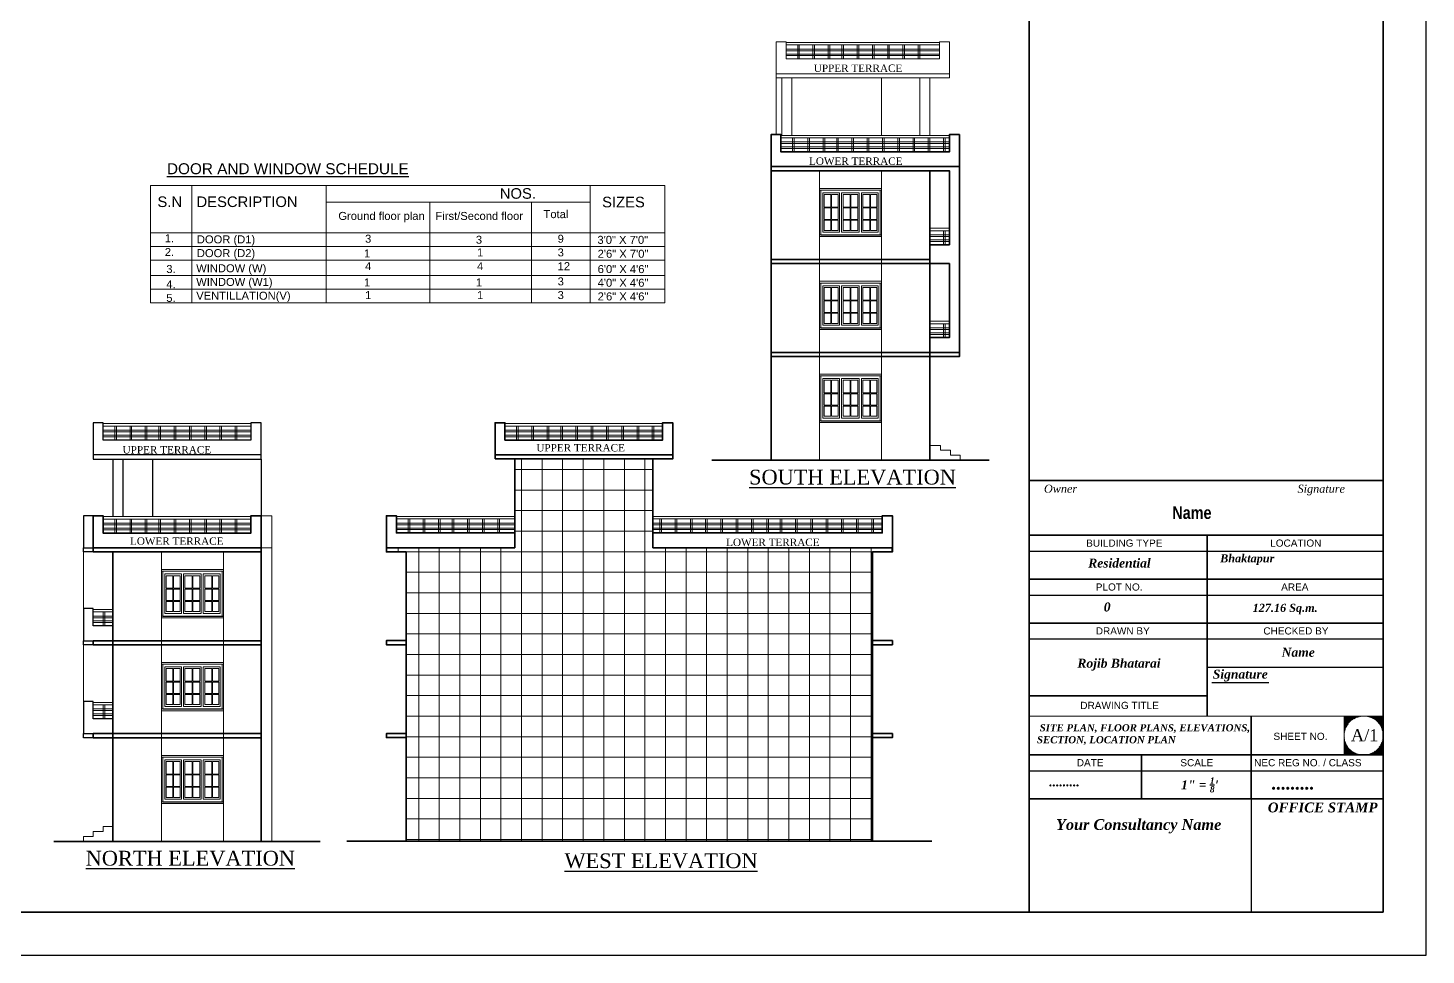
# Model space of a CAD drawing. Header units: inches. Extents: x 334224 to 340955, y 74691 to 79424.
# Drawn here: x 335664 to 337363, y 75738 to 76866 of the extents above; entities that cross this region are included whole.
import ezdxf

# ---------------------------------------------------------------- set-up
doc = ezdxf.new("R2010")
doc.units = ezdxf.units.IN
doc.header["$MEASUREMENT"] = 0
doc.linetypes.add('HIDDEN', pattern=[0.375, 0.25, -0.125])
for name, color, linetype, lineweight in [('9CORNICE', 193, 'Continuous', 20), ('ELE- 0.2', 135, 'Continuous', 20), ('elevation', 151, 'Continuous', 5), ('Elevation1', 14, 'Continuous', 30), ('ELVTN 2', 171, 'Continuous', 20), ('hat', 8, 'Continuous', 0), ('schedule txt', 107, 'Continuous', 13), ('staircase', 244, 'Continuous', 18), ('Wall', 20, 'Continuous', 35), ('WINDOW ELEV', 6, 'Continuous', 18), ('WINDOW FRAME', 122, 'Continuous', 20)]:
    doc.layers.add(name, color=color, linetype=linetype, lineweight=lineweight)
for name, color, linetype in [('elev', 1, 'Continuous'), ('HIDDENLINE', 1, 'HIDDEN'), ('SHEET B2', 7, 'Continuous'), ('text', 113, 'Continuous')]:
    doc.layers.add(name, color=color, linetype=linetype)
doc.styles.add('BLUE', font='')
doc.styles.add('gaurav', font='arial.ttf')
doc.styles.add('NAVARAJ', font='times.ttf', dxfattribs={"height": 8})
doc.styles.add('Roman', font='times.ttf', dxfattribs={"height": 1})
doc.styles.get("Standard").update_dxf_attribs({"font": 'arial.ttf', "height": 9})
doc.styles.get('BLUE').set_extended_font_data('BluePrint')

# ---------------------------------------------------------------- blocks, each defined once
blk = doc.blocks.new('s')
at = {"layer": 'hat'}
h = blk.add_hatch(dxfattribs=at)
h.set_pattern_fill('NET', color=256, scale=200)
h.set_pattern_definition([(0, (-16861.44, -11871.02), (0, 25), []), (90, (-16861.44, -11871.02), (-25, 2e-15), [])])
h.paths.add_polyline_path([(321847.5, 64491.5), (321871.5, 64491.5), (321871.5, 64496.5), (321580.5, 64496.5), (321580.5, 64604.5), (321412.5, 64604.5), (321412.5, 64496.5), (321256.5, 64496.5), (321256.5, 64491.5), (321280.5, 64491.5), (321280.5, 64139.5), (321847.5, 64139.5)])
at = {"layer": 'ELVTN 2'}
for p, q in [((321592.2, 64639.5), (321400.5, 64639.5)), ((321414.7, 64627.5), (321414.7, 64644.5)), ((321416.7, 64627.5), (321416.7, 64644.5)), ((321433.2, 64627.5), (321433.2, 64644.5)), ((321435.2, 64627.5), (321435.2, 64644.5)), ((321451.8, 64627.5), (321451.8, 64644.5)), ((321453.8, 64627.5), (321453.8, 64644.5)), ((321468.3, 64627.5), (321468.3, 64644.5)), ((321470.3, 64627.5), (321470.3, 64644.5)), ((321486.9, 64627.5), (321486.9, 64644.5)), ((321488.9, 64627.5), (321488.9, 64644.5)), ((321505.4, 64627.5), (321505.4, 64644.5)), ((321507.4, 64627.5), (321507.4, 64644.5)), ((321524, 64627.5), (321524, 64644.5)), ((321526, 64627.5), (321526, 64644.5)), ((321542.5, 64627.5), (321542.5, 64644.5)), ((321544.5, 64627.5), (321544.5, 64644.5)), ((321561.1, 64627.5), (321561.1, 64644.5)), ((321563.1, 64627.5), (321563.1, 64644.5)), ((321579.6, 64627.5), (321579.6, 64644.5)), ((321581.6, 64627.5), (321581.6, 64644.5)), ((321592.2, 64637.5), (321400.5, 64637.5)), ((321592.2, 64633.5), (321400.5, 64633.5)), ((321592.2, 64631.5), (321400.5, 64631.5)), ((321412.5, 64526.5), (321268.5, 64526.5)), ((321412.5, 64524.5), (321268.5, 64524.5)), ((321412.5, 64520.5), (321268.5, 64520.5)), ((321282.7, 64514.5), (321282.7, 64531.5)), ((321284.7, 64514.5), (321284.7, 64531.5)), ((321301.2, 64514.5), (321301.2, 64531.5)), ((321303.2, 64514.5), (321303.2, 64531.5)), ((321319.8, 64514.5), (321319.8, 64531.5)), ((321321.8, 64514.5), (321321.8, 64531.5)), ((321336.3, 64514.5), (321336.3, 64531.5)), ((321338.3, 64514.5), (321338.3, 64531.5)), ((321354.9, 64514.5), (321354.9, 64531.5)), ((321356.9, 64514.5), (321356.9, 64531.5)), ((321373.4, 64514.5), (321373.4, 64531.5)), ((321375.4, 64514.5), (321375.4, 64531.5)), ((321392, 64514.5), (321392, 64531.5)), ((321394, 64514.5), (321394, 64531.5)), ((321859.2, 64526.5), (321580.5, 64526.5)), ((321859.2, 64524.5), (321580.5, 64524.5)), ((321859.2, 64520.5), (321580.5, 64520.5)), ((321588.9, 64514.5), (321588.9, 64531.5)), ((321590.9, 64514.5), (321590.9, 64531.5)), ((321607.4, 64514.5), (321607.4, 64531.5)), ((321609.4, 64514.5), (321609.4, 64531.5)), ((321626, 64514.5), (321626, 64531.5)), ((321628, 64514.5), (321628, 64531.5)), ((321644.5, 64514.5), (321644.5, 64531.5)), ((321646.5, 64514.5), (321646.5, 64531.5)), ((321663.1, 64514.5), (321663.1, 64531.5)), ((321665.1, 64514.5), (321665.1, 64531.5)), ((321681.7, 64514.5), (321681.7, 64531.5)), ((321683.7, 64514.5), (321683.7, 64531.5)), ((321700.2, 64514.5), (321700.2, 64531.5)), ((321702.2, 64514.5), (321702.2, 64531.5)), ((321718.8, 64514.5), (321718.8, 64531.5)), ((321720.8, 64514.5), (321720.8, 64531.5)), ((321735.3, 64514.5), (321735.3, 64531.5)), ((321737.3, 64514.5), (321737.3, 64531.5)), ((321753.9, 64514.5), (321753.9, 64531.5)), ((321755.9, 64514.5), (321755.9, 64531.5)), ((321772.4, 64514.5), (321772.4, 64531.5)), ((321774.4, 64514.5), (321774.4, 64531.5)), ((321791, 64514.5), (321791, 64531.5)), ((321793, 64514.5), (321793, 64531.5)), ((321809.5, 64514.5), (321809.5, 64531.5)), ((321811.5, 64514.5), (321811.5, 64531.5)), ((321828.1, 64514.5), (321828.1, 64531.5)), ((321830.1, 64514.5), (321830.1, 64531.5)), ((321846.6, 64514.5), (321846.6, 64531.5)), ((321848.6, 64514.5), (321848.6, 64531.5)), ((321412.5, 64518.5), (321268.5, 64518.5)), ((321859.2, 64518.5), (321580.5, 64518.5))]:
    blk.add_line(p, q, dxfattribs=at)
for points in [[(321592.2, 64647.5), (321400.5, 64647.5)], [(321400.5, 64644.5), (321592.2, 64644.5)], [(321412.5, 64534.5), (321268.5, 64534.5)], [(321268.5, 64531.5), (321412.5, 64531.5)], [(321859.2, 64534.5), (321580.5, 64534.5)], [(321580.5, 64531.5), (321859.2, 64531.5)]]:
    blk.add_lwpolyline(points, dxfattribs=at)
at = {"layer": 'Wall', "linetype": 'ByBlock'}
blk.add_line((321208.5, 64139.5), (321919.5, 64139.5), dxfattribs=at)
for points in [[(321604.5, 64609.5), (321604.5, 64609.5), (321604.5, 64648.5), (321592.2, 64648.5), (321592.2, 64627.5), (321400.5, 64627.5), (321400.5, 64648.5), (321388.5, 64648.5), (321388.5, 64609.5)], [(321412.5, 64604.5), (321412.5, 64496.5), (321256.5, 64496.5), (321256.5, 64491.5), (321280.5, 64491.5), (321280.5, 64139.5)], [(321847.5, 64139.5), (321847.5, 64491.5), (321871.5, 64491.5), (321871.5, 64496.5), (321580.5, 64496.5), (321580.5, 64604.5)], [(321412.5, 64514.5), (321268.5, 64514.5), (321268.5, 64535.5), (321256.5, 64535.5), (321256.5, 64496.5)], [(321871.5, 64496.5), (321871.5, 64496.5), (321871.5, 64535.5), (321859.2, 64535.5), (321859.2, 64514.5), (321580.5, 64514.5)], [(321280.5, 64383.5), (321256.5, 64383.5), (321256.5, 64378.5), (321280.5, 64378.5)], [(321847.5, 64378.5), (321871.5, 64378.5), (321871.5, 64383.5), (321847.5, 64383.5)], [(321280.5, 64270.5), (321256.5, 64270.5), (321256.5, 64265.5), (321280.5, 64265.5)], [(321847.5, 64265.5), (321871.5, 64265.5), (321871.5, 64270.5), (321847.5, 64270.5)]]:
    blk.add_lwpolyline(points, dxfattribs=at)
blk.add_lwpolyline([(321388.5, 64604.5), (321604.5, 64604.5), (321604.5, 64609.5), (321388.5, 64609.5)], close=True, dxfattribs=at)
at = {"layer": 'text', "width": 405.138, "attachment_point": 1, "style": 'NAVARAJ'}
for s, insert, char_height in [('UPPER TERRACE', (321438.7, 64622.6), 9), ('LOWER TERRACE', (321669.4, 64507.6), 9), ('{\\LWEST ELEVATION}', (321472.9, 64124.8), 18)]:
    blk.add_mtext(s, dxfattribs=dict(at, insert=insert, char_height=char_height))
blk = doc.blocks.new('GHMGRFB')
at = {"color": 8, "ltscale": 100}
for p, q in [((321557.2, 61082), (321557.2, 61097.3)), ((321557.2, 61097.3), (321565.1, 61097.3)), ((321565.1, 61097.3), (321565.1, 61082)), ((321566, 61097.3), (321566, 61082)), ((321566, 61097.3), (321573.9, 61097.3)), ((321573.9, 61097.3), (321573.9, 61067)), ((321579.9, 61097.3), (321579.9, 61082)), ((321579.9, 61097.3), (321588.5, 61097.3)), ((321588.5, 61097.3), (321588.5, 61082)), ((321589.3, 61097.3), (321589.3, 61082)), ((321589.3, 61097.3), (321597.9, 61097.3)), ((321597.9, 61097.3), (321597.9, 61082)), ((321603.9, 61097.3), (321603.9, 61082)), ((321603.9, 61097.3), (321612.5, 61097.3)), ((321612.5, 61097.3), (321612.5, 61082)), ((321613.3, 61097.3), (321613.3, 61082)), ((321613.3, 61097.3), (321620.9, 61097.3)), ((321620.9, 61097.3), (321620.9, 61082)), ((321557.2, 61082), (321565.1, 61082)), ((321557.2, 61067), (321557.2, 61080.9)), ((321557.2, 61080.9), (321565.1, 61080.9)), ((321565.1, 61080.9), (321565.1, 61067)), ((321566, 61082), (321573.9, 61082)), ((321566, 61080.9), (321566, 61067)), ((321566, 61080.9), (321573.9, 61080.9)), ((321579.9, 61082), (321588.5, 61082)), ((321579.9, 61080.9), (321579.9, 61067)), ((321579.9, 61080.9), (321588.5, 61080.9)), ((321588.5, 61080.9), (321588.5, 61067)), ((321589.3, 61082), (321597.9, 61082)), ((321589.3, 61080.9), (321597.9, 61080.9)), ((321589.3, 61080.9), (321589.3, 61067)), ((321597.9, 61080.9), (321597.9, 61067)), ((321603.9, 61082), (321612.5, 61082)), ((321603.9, 61080.9), (321603.9, 61067)), ((321603.9, 61080.9), (321612.5, 61080.9)), ((321612.5, 61080.9), (321612.5, 61067)), ((321613.3, 61082), (321620.9, 61082)), ((321613.3, 61080.9), (321620.9, 61080.9)), ((321613.3, 61080.9), (321613.3, 61067)), ((321620.9, 61080.9), (321620.9, 61067)), ((321565.1, 61067), (321557.2, 61067)), ((321565.1, 61065.9), (321557.2, 61065.9)), ((321557.2, 61053.6), (321557.2, 61065.9)), ((321565.1, 61053.6), (321557.2, 61053.6)), ((321565.1, 61065.9), (321565.1, 61053.6)), ((321573.9, 61067), (321566, 61067)), ((321573.9, 61065.9), (321566, 61065.9)), ((321566, 61065.9), (321566, 61053.6)), ((321573.9, 61053.6), (321566, 61053.6)), ((321573.9, 61065.9), (321573.9, 61053.6)), ((321588.5, 61067), (321579.9, 61067)), ((321579.9, 61065.9), (321579.9, 61053.6)), ((321588.5, 61065.9), (321579.9, 61065.9)), ((321588.5, 61053.6), (321579.9, 61053.6)), ((321588.5, 61065.9), (321588.5, 61053.6)), ((321597.9, 61067), (321589.3, 61067)), ((321597.9, 61065.9), (321589.3, 61065.9)), ((321589.3, 61065.9), (321589.3, 61053.6)), ((321597.9, 61053.6), (321589.3, 61053.6)), ((321597.9, 61065.9), (321597.9, 61053.6)), ((321612.5, 61067), (321603.9, 61067)), ((321612.5, 61065.9), (321603.9, 61065.9)), ((321603.9, 61065.9), (321603.9, 61053.6)), ((321612.5, 61053.6), (321603.9, 61053.6)), ((321612.5, 61065.9), (321612.5, 61053.6)), ((321620.9, 61067), (321613.3, 61067)), ((321620.9, 61065.9), (321613.3, 61065.9)), ((321613.3, 61065.9), (321613.3, 61053.6)), ((321620.9, 61053.6), (321613.3, 61053.6)), ((321620.9, 61065.9), (321620.9, 61053.6))]:
    blk.add_line(p, q, dxfattribs=at)
at = {"layer": '9CORNICE'}
for p, q in [((321625.2, 61102.6), (321626.9, 61102.6)), ((321625.2, 61048.2), (321626.9, 61048.2))]:
    blk.add_line(p, q, dxfattribs=at)
at = {"layer": 'ELE- 0.2', "lineweight": 25}
blk.add_line((321552.9, 61048.2), (321626.9, 61048.2), dxfattribs=at)
at = {"layer": 'WINDOW ELEV'}
for p, q in [((321555.5, 61051.4), (321555.5, 61099.4)), ((321555.5, 61099.4), (321575.6, 61099.4)), ((321575.6, 61099.4), (321575.6, 61051.4)), ((321578.2, 61099.4), (321578.2, 61051.4)), ((321578.2, 61099.4), (321599.6, 61099.4)), ((321599.6, 61099.4), (321599.6, 61051.4)), ((321602.2, 61099.4), (321602.2, 61051.4)), ((321602.2, 61099.4), (321622.6, 61099.4)), ((321622.6, 61099.4), (321622.6, 61051.4)), ((321575.6, 61051.4), (321555.5, 61051.4)), ((321599.6, 61051.4), (321578.2, 61051.4)), ((321622.6, 61051.4), (321602.2, 61051.4))]:
    blk.add_line(p, q, dxfattribs=at)
at = {"layer": 'WINDOW FRAME'}
for p, q in [((321552.9, 61048.2), (321552.9, 61102.6)), ((321625.2, 61102.6), (321625.2, 61048.2))]:
    blk.add_line(p, q, dxfattribs=at)
for points in [[(321551.2, 61104.8), (321626.9, 61104.8), (321626.9, 61102.6), (321551.2, 61102.6), (321551.2, 61104.8)], [(321551.2, 61046.1), (321626.9, 61046.1), (321626.9, 61048.2), (321551.2, 61048.2), (321551.2, 61046.1)]]:
    blk.add_lwpolyline(points, dxfattribs=at)
blk = doc.blocks.new('n')
at = {"layer": 'Elevation1'}
for p, q in [((321078, 64462), (321078, 64392)), ((321090, 64462), (321090, 64392)), ((321126, 64462), (321126, 64392)), ((321258, 64462), (321258, 64393))]:
    blk.add_line(p, q, dxfattribs=at)
for points in [[(321258, 64467), (321258, 64467), (321258, 64506), (321245.7, 64506), (321245.7, 64485), (321066, 64485), (321066, 64506), (321054, 64506), (321054, 64467)], [(321054, 64393), (321042, 64393), (321042, 64354)], [(321054, 64349), (321042, 64349), (321042, 64354), (321054, 64354)], [(321078, 64259), (321054, 64259), (321054, 64280), (321042, 64280), (321042, 64241)], [(321054, 64236), (321042, 64236), (321042, 64241), (321054, 64241)], [(321078, 64146), (321054, 64146), (321054, 64167), (321042, 64167), (321042, 64128)], [(321054, 64123), (321042, 64123), (321042, 64128), (321054, 64128)]]:
    blk.add_lwpolyline(points, dxfattribs=at)
blk.add_lwpolyline([(321054, 64462), (321258, 64462), (321258, 64467), (321054, 64467)], close=True, dxfattribs=at)
at = {"layer": 'ELVTN 2'}
for p, q in [((321245.7, 64497), (321066, 64497)), ((321245.7, 64495), (321066, 64495)), ((321245.7, 64491), (321066, 64491)), ((321245.7, 64489), (321066, 64489)), ((321080.2, 64485), (321080.2, 64502)), ((321082.2, 64485), (321082.2, 64502)), ((321098.7, 64485), (321098.7, 64502)), ((321100.7, 64485), (321100.7, 64502)), ((321117.3, 64485), (321117.3, 64502)), ((321119.3, 64485), (321119.3, 64502)), ((321133.8, 64485), (321133.8, 64502)), ((321135.8, 64485), (321135.8, 64502)), ((321152.4, 64485), (321152.4, 64502)), ((321154.4, 64485), (321154.4, 64502)), ((321170.9, 64485), (321170.9, 64502)), ((321172.9, 64485), (321172.9, 64502)), ((321189.5, 64485), (321189.5, 64502)), ((321191.5, 64485), (321191.5, 64502)), ((321208, 64485), (321208, 64502)), ((321210, 64485), (321210, 64502)), ((321226.6, 64485), (321226.6, 64502)), ((321228.6, 64485), (321228.6, 64502)), ((321245.7, 64384), (321066, 64384)), ((321080.2, 64372), (321080.2, 64389)), ((321082.2, 64372), (321082.2, 64389)), ((321098.7, 64372), (321098.7, 64389)), ((321100.7, 64372), (321100.7, 64389)), ((321117.3, 64372), (321117.3, 64389)), ((321119.3, 64372), (321119.3, 64389)), ((321133.8, 64372), (321133.8, 64389)), ((321135.8, 64372), (321135.8, 64389)), ((321152.4, 64372), (321152.4, 64389)), ((321154.4, 64372), (321154.4, 64389)), ((321170.9, 64372), (321170.9, 64389)), ((321172.9, 64372), (321172.9, 64389)), ((321189.5, 64372), (321189.5, 64389)), ((321191.5, 64372), (321191.5, 64389)), ((321208, 64372), (321208, 64389)), ((321210, 64372), (321210, 64389)), ((321226.6, 64372), (321226.6, 64389)), ((321228.6, 64372), (321228.6, 64389)), ((321245.7, 64382), (321066, 64382)), ((321245.7, 64378), (321066, 64378)), ((321245.7, 64376), (321066, 64376)), ((321136.8, 63997.2), (321136.8, 64349)), ((321212.5, 63997.2), (321212.5, 64349)), ((321078, 64271), (321054, 64271)), ((321078, 64269), (321054, 64269)), ((321078, 64265), (321054, 64265)), ((321066.2, 64259), (321066.2, 64276)), ((321068.2, 64259), (321068.2, 64276)), ((321078, 64263), (321054, 64263)), ((321042, 64167), (321042, 64236)), ((321066.2, 64146), (321066.2, 64163)), ((321068.2, 64146), (321068.2, 64163)), ((321078, 64158), (321054, 64158)), ((321078, 64156), (321054, 64156)), ((321078, 64152), (321054, 64152)), ((321078, 64150), (321054, 64150))]:
    blk.add_line(p, q, dxfattribs=at)
for points in [[(321245.7, 64505), (321066, 64505)], [(321066, 64502), (321245.7, 64502)], [(321245.7, 64392), (321066, 64392)], [(321066, 64389), (321245.7, 64389)], [(321258, 64393), (321271.1, 64393), (321271.1, 64354)], [(321258, 64354), (321271.1, 64354), (321271.1, 63997)], [(321042, 64349), (321042, 64280)], [(321078, 64279), (321054, 64279)], [(321054, 64276), (321078, 64276)], [(321078, 64166), (321054, 64166)], [(321054, 64163), (321078, 64163)]]:
    blk.add_lwpolyline(points, dxfattribs=at)
at = {"layer": 'staircase'}
blk.add_lwpolyline([(321078, 64015), (321066, 64015), (321066, 64009), (321054, 64009), (321054, 64003), (321042, 64003), (321042, 63997)], dxfattribs=at)
at = {"layer": 'Wall', "linetype": 'ByBlock'}
for p, q in [((321078, 63997), (321078, 64349)), ((321258, 63997), (321258, 64349)), ((321006, 63997), (321330, 63997))]:
    blk.add_line(p, q, dxfattribs=at)
blk.add_lwpolyline([(321258, 64354), (321258, 64354), (321258, 64393), (321245.7, 64393), (321245.7, 64372), (321066, 64372), (321066, 64393), (321054, 64393), (321054, 64354)], dxfattribs=at)
for points in [[(321054, 64349), (321258, 64349), (321258, 64354), (321054, 64354)], [(321054, 64236), (321258, 64236), (321258, 64241), (321054, 64241)], [(321054, 64123), (321258, 64123), (321258, 64128), (321054, 64128)]]:
    blk.add_lwpolyline(points, close=True, dxfattribs=at)
at = {"layer": 'ELVTN 2'}
for p in [(-414.4, 3222.8), (-414.4, 3109.8), (-414.4, 2996.8)]:
    blk.add_blockref('GHMGRFB', p, dxfattribs=at)
at = {"layer": 'text', "width": 405.138, "attachment_point": 1, "style": 'NAVARAJ'}
for s, insert, char_height in [('UPPER TERRACE', (321089.7, 64477.7), 9), ('LOWER TERRACE', (321098.7, 64366.7), 9), ('{\\LNORTH ELEVATION}', (321044.8, 63985.5), 18)]:
    blk.add_mtext(s, dxfattribs=dict(at, insert=insert, char_height=char_height))
blk = doc.blocks.new('w')
at = {"layer": 'ELVTN 2'}
for p, q in [((322327.8, 64997.5), (322141.3, 64997.5)), ((322327.8, 64995.5), (322141.3, 64995.5)), ((322155.4, 64985.5), (322155.4, 65002.5)), ((322157.4, 64985.5), (322157.4, 65002.5)), ((322174, 64985.5), (322174, 65002.5)), ((322176, 64985.5), (322176, 65002.5)), ((322192.5, 64985.5), (322192.5, 65002.5)), ((322194.5, 64985.5), (322194.5, 65002.5)), ((322209.1, 64985.5), (322209.1, 65002.5)), ((322211.1, 64985.5), (322211.1, 65002.5)), ((322227.6, 64985.5), (322227.6, 65002.5)), ((322229.6, 64985.5), (322229.6, 65002.5)), ((322246.2, 64985.5), (322246.2, 65002.5)), ((322248.2, 64985.5), (322248.2, 65002.5)), ((322264.8, 64985.5), (322264.8, 65002.5)), ((322266.8, 64985.5), (322266.8, 65002.5)), ((322283.3, 64985.5), (322283.3, 65002.5)), ((322285.3, 64985.5), (322285.3, 65002.5)), ((322301.9, 64985.5), (322301.9, 65002.5)), ((322303.9, 64985.5), (322303.9, 65002.5)), ((322327.8, 64991.5), (322141.3, 64991.5)), ((322327.8, 64989.5), (322141.3, 64989.5)), ((322129.3, 64962.5), (322129.3, 64893.5)), ((322136.1, 64962.5), (322136.1, 64892.5)), ((322148.1, 64962.5), (322148.1, 64892.5)), ((322257.5, 64962.5), (322257.5, 64892.5)), ((322304.1, 64962.5), (322304.1, 64892.5)), ((322316.1, 64962.5), (322316.1, 64892.5)), ((322339.8, 64884.5), (322135, 64884.5)), ((322339.8, 64882.5), (322135, 64882.5)), ((322339.8, 64878.5), (322135, 64878.5)), ((322339.8, 64876.5), (322135, 64876.5)), ((322149.2, 64872.5), (322149.2, 64889.5)), ((322151.2, 64872.5), (322151.2, 64889.5)), ((322167.7, 64872.5), (322167.7, 64889.5)), ((322169.7, 64872.5), (322169.7, 64889.5)), ((322186.3, 64872.5), (322186.3, 64889.5)), ((322188.3, 64872.5), (322188.3, 64889.5)), ((322202.8, 64872.5), (322202.8, 64889.5)), ((322204.8, 64872.5), (322204.8, 64889.5)), ((322221.4, 64872.5), (322221.4, 64889.5)), ((322223.4, 64872.5), (322223.4, 64889.5)), ((322239.9, 64872.5), (322239.9, 64889.5)), ((322241.9, 64872.5), (322241.9, 64889.5)), ((322258.5, 64872.5), (322258.5, 64889.5)), ((322260.5, 64872.5), (322260.5, 64889.5)), ((322277, 64872.5), (322277, 64889.5)), ((322279, 64872.5), (322279, 64889.5)), ((322295.6, 64872.5), (322295.6, 64889.5)), ((322297.6, 64872.5), (322297.6, 64889.5)), ((322314.1, 64872.5), (322314.1, 64889.5)), ((322316.1, 64872.5), (322316.1, 64889.5)), ((322332.7, 64872.5), (322332.7, 64889.5)), ((322334.7, 64872.5), (322334.7, 64889.5)), ((322181.8, 64497.6), (322181.8, 64849.5)), ((322257.5, 64497.6), (322257.5, 64849.5)), ((322332.7, 64759.5), (322332.7, 64776.5)), ((322334.7, 64759.5), (322334.7, 64776.5)), ((322339.8, 64771.5), (322316.1, 64771.5)), ((322339.8, 64769.5), (322316.1, 64769.5)), ((322339.8, 64765.5), (322316.1, 64765.5)), ((322339.8, 64763.5), (322316.1, 64763.5)), ((322339.8, 64658.5), (322316.1, 64658.5)), ((322339.8, 64656.5), (322316.1, 64656.5)), ((322332.7, 64646.5), (322332.7, 64663.5)), ((322334.7, 64646.5), (322334.7, 64663.5)), ((322339.8, 64652.5), (322316.1, 64652.5)), ((322339.8, 64650.5), (322316.1, 64650.5))]:
    blk.add_line(p, q, dxfattribs=at)
for points in [[(322340.1, 64967.5), (322340.1, 64967.5), (322340.1, 65006.5), (322327.8, 65006.5), (322327.8, 64985.5), (322141.3, 64985.5), (322141.3, 65006.5), (322129.3, 65006.5), (322129.3, 64967.5)], [(322327.8, 65005.5), (322141.3, 65005.5)], [(322141.3, 65002.5), (322327.8, 65002.5)], [(322339.8, 64892.5), (322135, 64892.5)], [(322135, 64889.5), (322339.8, 64889.5)], [(322339.8, 64779.5), (322316.1, 64779.5)], [(322316.1, 64776.5), (322339.8, 64776.5)], [(322339.8, 64666.5), (322316.1, 64666.5)], [(322316.1, 64663.5), (322339.8, 64663.5)]]:
    blk.add_lwpolyline(points, dxfattribs=at)
blk.add_lwpolyline([(322129.3, 64962.5), (322340.1, 64962.5), (322340.1, 64967.5), (322129.3, 64967.5)], close=True, dxfattribs=at)
at = {"layer": 'staircase'}
blk.add_lwpolyline([(322316.1, 64515.5), (322329.1, 64515.5), (322329.1, 64509.5), (322341.1, 64509.5), (322341.1, 64503.5), (322353.1, 64503.5), (322353.1, 64497.5)], dxfattribs=at)
at = {"layer": 'Wall', "linetype": 'ByBlock'}
for p, q in [((322123, 64497.5), (322123, 64849.5)), ((322316.1, 64497.5), (322316.1, 64849.5)), ((322352.1, 64854.5), (322352.1, 64628.5)), ((322123, 64741.5), (322316.1, 64741.5)), ((322123, 64736.5), (322316.1, 64736.5)), ((322123, 64628.5), (322316.1, 64628.5)), ((322123, 64623.5), (322316.1, 64623.5)), ((322051, 64497.5), (322388.1, 64497.5))]:
    blk.add_line(p, q, dxfattribs=at)
for points in [[(322316.1, 64759.5), (322339.8, 64759.5), (322339.8, 64849.5), (322123, 64849.5), (322123, 64854.5), (322352.1, 64854.5), (322352.1, 64893.5), (322339.8, 64893.5), (322339.8, 64872.5), (322135, 64872.5), (322135, 64893.5), (322123, 64893.5), (322123, 64854.5)], [(322316.1, 64646.5), (322339.8, 64646.5), (322339.8, 64736.5), (322316.1, 64736.5)], [(322316.1, 64628.5), (322352.1, 64628.5), (322352.1, 64623.5), (322316.1, 64623.5)]]:
    blk.add_lwpolyline(points, dxfattribs=at)
at = {"layer": 'ELVTN 2'}
for p in [(630.6, 3723.3), (630.6, 3610.3), (630.6, 3497.3)]:
    blk.add_blockref('GHMGRFB', p, dxfattribs=at)
at = {"layer": 'text', "width": 405.138, "attachment_point": 1, "style": 'NAVARAJ'}
for s, insert, char_height in [('UPPER TERRACE', (322175, 64978.7), 9), ('LOWER TERRACE', (322169.2, 64865.7), 9), ('{\\LSOUTH ELEVATION}', (322096.3, 64485.9), 18)]:
    blk.add_mtext(s, dxfattribs=dict(at, insert=insert, char_height=char_height))
blk = doc.blocks.new('OLKIW')
at = {"layer": 'schedule txt'}
for p, q in [((324631, 60999.1), (324631, 60938.7)), ((324683.6, 60999.1), (324683.6, 60938.7)), ((324855.6, 60999.1), (324855.6, 60938.7)), ((325193.4, 60956.2), (325193.4, 60999.1)), ((325193.4, 60999.1), (325193.4, 60938.7)), ((325288.9, 60938.7), (325288.9, 60999.1)), ((324988.3, 60977.6), (324988.3, 60849)), ((325118.1, 60977.6), (325118.1, 60849)), ((325288.9, 60938.7), (325288.9, 60964)), ((324631, 60938.7), (324631, 60849)), ((324631, 60938.7), (325118.1, 60938.7)), ((324631, 60938.7), (325118.1, 60938.7)), ((324631, 60938.7), (325288.9, 60938.7)), ((324683.6, 60938.7), (324683.6, 60849)), ((324855.6, 60938.7), (324855.6, 60849)), ((325145.7, 60938.7), (325118.1, 60938.7)), ((325118.1, 60938.7), (325288.9, 60938.7)), ((325118.1, 60938.7), (325288.9, 60938.7)), ((325193.4, 60942.6), (325193.4, 60938.7)), ((325193.4, 60938.7), (325193.4, 60849)), ((325193.4, 60938.7), (325193.4, 60849)), ((325288.9, 60849), (325288.9, 60938.7)), ((325288.9, 60849), (325288.9, 60938.7)), ((325288.9, 60849), (325288.9, 60938.7)), ((324631, 60921.1), (325288.9, 60921.1)), ((324631, 60903.6), (325288.9, 60903.6)), ((324631, 60884.1), (325288.9, 60884.1)), ((325145.7, 60884.1), (325118.1, 60884.1)), ((324631, 60866.5), (325118.1, 60866.5)), ((324631, 60866.5), (325288.9, 60866.5)), ((325145.7, 60866.5), (325118.1, 60866.5)), ((324631, 60849), (325288.9, 60849)), ((325145.7, 60849), (325118.1, 60849))]:
    blk.add_line(p, q, dxfattribs=at)
at = {"layer": 'schedule txt', "ltscale": 0.015}
for p, q in [((325288.9, 60999.1), (324631, 60999.1)), ((324855.6, 60977.6), (325118.1, 60977.6)), ((324967.8, 60977.6), (325118.1, 60977.6)), ((325118.1, 60977.6), (325193.4, 60977.6))]:
    blk.add_line(p, q, dxfattribs=at)
at = {"layer": 'schedule txt', "attachment_point": 1, "style": 'gaurav'}
for s, insert, char_height in [('S.N', (324639.8, 60985.1), 13.54), ('DESCRIPTION', (324689.8, 60985.1), 13.539), ('NOS.', (325077.7, 60995.7), 13.54), ('SIZES', (325208.6, 60984.7), 13.54), ('Ground floor plan', (324871.2, 60965.3), 10.234), ('First/Second floor ', (324995.4, 60965.3), 10.234), ('  Total', (325125.7, 60967.6), 10.23), ('1.', (324649.2, 60936.6), 10.23), ('DOOR (D1)', (324690.2, 60935.3), 10.23), ('3', (324905.4, 60936.1), 10.2), ('3', (325047.1, 60934.8), 10.2), ('9', (325151.7, 60936.1), 10.2), ('3\'0" X 7\'0"', (325202.6, 60934.7), 10.234), ('2.', (324649.2, 60919.1), 10.23), ('DOOR (D2)', (324690.2, 60917.7), 10.23), ('1', (324904, 60917.3), 10.2), ('1', (325048.6, 60918.6), 10.2), ('3', (325151.7, 60918.6), 10.2), ('2\'6" X 7\'0"', (325202.9, 60916.9), 10.234), ('3.', (324651.1, 60897.4), 10.23), ('WINDOW (W)', (324689.4, 60898.3), 10.23), ('4', (324905.4, 60901), 10.2), ('4', (325048.6, 60901), 10.2), ('12', (325151.7, 60901), 10.23), ('6\'0" X 4\'6"', (325202.9, 60897.3), 10.234), ('4.', (324651.1, 60877.9), 10.23), ('WINDOW (W1)', (324689.4, 60880.8), 10.234), ('1', (324904, 60880.2), 10.2), ('1', (325047.1, 60880.2), 10.2), ('3', (325151.7, 60881.5), 10.2), ('4\'0" X 4\'6"', (325202.9, 60879.8), 10.234), ('5.', (324651.1, 60860.4), 10.23), ('VENTILLATION(V)', (324689.4, 60863.2), 10.234), ('1', (324905.4, 60864), 10.2), ('1', (325048.6, 60864), 10.2), ('3', (325151.7, 60864), 10.2), ('2\'6" X 4\'6"', (325202.9, 60862.3), 10.234)]:
    blk.add_mtext(s, dxfattribs=dict(at, insert=insert, char_height=char_height))
at = {"layer": 'text', "insert": (324961.3, 61027.6), "char_height": 14.036, "width": 374.87, "attachment_point": 3}
blk.add_mtext('{\\LDOOR AND WINDOW SCHEDULE}', dxfattribs=at)
blk = doc.blocks.new('project')
at = {"color": 3, "lineweight": 20}
for p, q in [((337263.8, 76028.8), (337264.1, 76029)), ((337263.8, 76027.9), (337264.9, 76029)), ((337263.8, 76027), (337265.8, 76029)), ((337263.8, 76026.2), (337266.7, 76029)), ((337263.8, 76025.3), (337267.5, 76029)), ((337263.8, 76024.4), (337268.4, 76029)), ((337263.8, 76023.6), (337269.3, 76029)), ((337263.8, 76022.7), (337270.1, 76029)), ((337263.8, 76021.8), (337271, 76029)), ((337263.8, 76020.9), (337271.9, 76029)), ((337263.8, 76020.1), (337272.7, 76029)), ((337263.8, 76019.2), (337273.6, 76029)), ((337263.8, 76018.3), (337274.5, 76029)), ((337263.8, 76017.5), (337275.3, 76029)), ((337263.8, 76016.6), (337276.2, 76029)), ((337263.8, 76015.7), (337277.1, 76029)), ((337263.8, 76029), (337263.8, 75981.9)), ((337273.3, 76024.4), (337277.9, 76029)), ((337275.8, 76026), (337278.8, 76029)), ((337277.5, 76026.9), (337279.7, 76029)), ((337279, 76027.5), (337280.5, 76029)), ((337280.3, 76028), (337281.4, 76029)), ((337281.5, 76028.3), (337282.3, 76029)), ((337282.7, 76028.6), (337283.1, 76029)), ((337283.7, 76028.8), (337284, 76029)), ((337284.7, 76028.9), (337284.9, 76029)), ((337285.7, 76029), (337285.7, 76029)), ((337286.6, 76029), (337286.6, 76029)), ((337288.3, 76029), (337288.3, 76029)), ((337289.1, 76029), (337289.2, 76029)), ((337289.9, 76028.9), (337290.1, 76029)), ((337290.7, 76028.8), (337290.9, 76029)), ((337291.4, 76028.7), (337291.8, 76029)), ((337292.2, 76028.5), (337292.7, 76029)), ((337292.9, 76028.4), (337293.5, 76029)), ((337293.6, 76028.2), (337294.4, 76029)), ((337294.2, 76028), (337295.3, 76029)), ((337294.9, 76027.8), (337296.1, 76029)), ((337295.5, 76027.6), (337297, 76029)), ((337296.2, 76027.3), (337297.9, 76029)), ((337296.8, 76027.1), (337298.7, 76029)), ((337297.4, 76026.8), (337299.6, 76029)), ((337297.9, 76026.5), (337300.5, 76029)), ((337298.5, 76026.2), (337301.3, 76029)), ((337299.1, 76025.9), (337302.2, 76029)), ((337299.6, 76025.6), (337303.1, 76029)), ((337300.2, 76025.2), (337303.9, 76029)), ((337300.7, 76024.9), (337304.8, 76029)), ((337301.2, 76024.5), (337305.7, 76029)), ((337301.7, 76024.2), (337306.5, 76029)), ((337302.2, 76023.8), (337307.4, 76029)), ((337302.6, 76023.4), (337308.3, 76029)), ((337303.1, 76023), (337309.1, 76029)), ((337303.5, 76022.6), (337310, 76029)), ((337304, 76022.1), (337310.9, 76029)), ((337304.4, 76021.7), (337310.9, 76028.2)), ((337304.8, 76021.2), (337310.9, 76027.3)), ((337305.2, 76020.8), (337310.9, 76026.4)), ((337263.8, 76014.9), (337268.4, 76019.5)), ((337263.8, 76014), (337266.8, 76017)), ((337263.8, 76013.1), (337265.9, 76015.3)), ((337263.8, 76012.3), (337265.3, 76013.8)), ((337263.8, 76011.4), (337264.8, 76012.5)), ((337263.8, 76010.5), (337264.5, 76011.3)), ((337263.8, 76009.7), (337264.2, 76010.1)), ((337263.8, 76008.8), (337264.1, 76009.1)), ((337305.6, 76020.3), (337310.9, 76025.6)), ((337306, 76019.8), (337310.9, 76024.7)), ((337306.4, 76019.3), (337310.9, 76023.8)), ((337306.7, 76018.8), (337310.9, 76022.9)), ((337307.1, 76018.3), (337310.9, 76022.1)), ((337307.4, 76017.8), (337310.9, 76021.2)), ((337307.7, 76017.2), (337310.9, 76020.3)), ((337308.1, 76016.7), (337310.9, 76019.5)), ((337308.4, 76016.1), (337310.9, 76018.6)), ((337308.6, 76015.5), (337310.9, 76017.7)), ((337308.9, 76014.9), (337310.9, 76016.9)), ((337309.2, 76014.3), (337310.9, 76016)), ((337309.4, 76013.7), (337310.9, 76015.1)), ((337309.6, 76013), (337310.9, 76014.3)), ((337309.8, 76012.4), (337310.9, 76013.4)), ((337310, 76011.7), (337310.9, 76012.5)), ((337310.2, 76011), (337310.9, 76011.7)), ((337310.4, 76010.3), (337310.9, 76010.8)), ((337310.5, 76009.6), (337310.9, 76009.9)), ((337310.6, 76008.8), (337310.9, 76009.1)), ((337263.8, 76007.9), (337263.9, 76008.1)), ((337263.8, 76007.1), (337263.8, 76007.1)), ((337263.8, 76006.2), (337263.8, 76006.2)), ((337263.8, 76004.5), (337263.8, 76004.5)), ((337263.8, 76003.6), (337263.8, 76003.7)), ((337263.8, 76002.7), (337263.9, 76002.9)), ((337263.8, 76001.9), (337264, 76002.1)), ((337263.8, 76001), (337264.1, 76001.4)), ((337263.8, 76000.1), (337264.3, 76000.6)), ((337263.8, 75999.3), (337264.4, 75999.9)), ((337263.8, 75998.4), (337264.6, 75999.2)), ((337263.8, 75997.5), (337264.8, 75998.6)), ((337263.8, 75996.7), (337265, 75997.9)), ((337263.8, 75995.8), (337265.3, 75997.3)), ((337263.8, 75994.9), (337265.5, 75996.6)), ((337263.8, 75994.1), (337265.8, 75996)), ((337263.8, 75993.2), (337266, 75995.4)), ((337263.8, 75992.3), (337266.3, 75994.9)), ((337263.8, 75991.5), (337266.6, 75994.3)), ((337263.8, 75990.6), (337266.9, 75993.7)), ((337263.8, 75989.7), (337267.2, 75993.2)), ((337263.8, 75988.9), (337267.6, 75992.7)), ((337263.8, 75988), (337267.9, 75992.1)), ((337297.6, 75981.9), (337310.9, 75995.2)), ((337298.5, 75981.9), (337310.9, 75994.3)), ((337299.3, 75981.9), (337310.9, 75993.5)), ((337300.2, 75981.9), (337310.9, 75992.6)), ((337306.2, 75991.4), (337310.9, 75996.1)), ((337307.8, 75993.9), (337310.9, 75996.9)), ((337308.7, 75995.7), (337310.9, 75997.8)), ((337309.4, 75997.2), (337310.9, 75998.7)), ((337309.8, 75998.5), (337310.9, 75999.5)), ((337310.2, 75999.7), (337310.9, 76000.4)), ((337310.4, 76000.8), (337310.9, 76001.3)), ((337310.6, 76001.9), (337310.9, 76002.1)), ((337310.7, 76008.1), (337310.9, 76008.2)), ((337310.7, 76002.9), (337310.9, 76003)), ((337310.8, 76007.3), (337310.9, 76007.3)), ((337310.8, 76003.8), (337310.9, 76003.9)), ((337310.9, 76006.5), (337310.9, 76006.5)), ((337310.9, 76004.7), (337310.9, 76004.7)), ((337263.8, 75987.1), (337268.3, 75991.6)), ((337263.8, 75986.3), (337268.7, 75991.1)), ((337263.8, 75985.4), (337269, 75990.6)), ((337263.8, 75984.5), (337269.4, 75990.2)), ((337263.8, 75983.7), (337269.8, 75989.7)), ((337263.8, 75982.8), (337270.2, 75989.3)), ((337263.8, 75981.9), (337270.7, 75988.8)), ((337264.7, 75981.9), (337271.1, 75988.4)), ((337265.5, 75981.9), (337271.6, 75988)), ((337266.4, 75981.9), (337272, 75987.6)), ((337267.3, 75981.9), (337272.5, 75987.2)), ((337268.1, 75981.9), (337273, 75986.8)), ((337269, 75981.9), (337273.5, 75986.4)), ((337269.9, 75981.9), (337274, 75986.1)), ((337270.7, 75981.9), (337274.5, 75985.7)), ((337271.6, 75981.9), (337275, 75985.4)), ((337272.5, 75981.9), (337275.6, 75985.1)), ((337273.3, 75981.9), (337276.1, 75984.7)), ((337274.2, 75981.9), (337276.7, 75984.5)), ((337275.1, 75981.9), (337277.3, 75984.2)), ((337275.9, 75981.9), (337277.9, 75983.9)), ((337276.8, 75981.9), (337278.5, 75983.6)), ((337277.7, 75981.9), (337279.1, 75983.4)), ((337278.5, 75981.9), (337279.8, 75983.2)), ((337279.4, 75981.9), (337280.4, 75983)), ((337280.3, 75981.9), (337281.1, 75982.8)), ((337281.1, 75981.9), (337281.8, 75982.6)), ((337282, 75981.9), (337282.5, 75982.4)), ((337282.9, 75981.9), (337283.2, 75982.3)), ((337283.7, 75981.9), (337284, 75982.2)), ((337284.6, 75981.9), (337284.7, 75982.1)), ((337285.5, 75981.9), (337285.5, 75982)), ((337286.3, 75981.9), (337286.3, 75981.9)), ((337288.1, 75981.9), (337288.1, 75981.9)), ((337288.9, 75981.9), (337289, 75982)), ((337289.8, 75981.9), (337289.9, 75982.1)), ((337290.7, 75981.9), (337290.9, 75982.2)), ((337291.5, 75981.9), (337292, 75982.4)), ((337292.4, 75981.9), (337293.1, 75982.6)), ((337293.3, 75981.9), (337294.3, 75983)), ((337294.1, 75981.9), (337295.7, 75983.4)), ((337295, 75981.9), (337297.1, 75984.1)), ((337295.9, 75981.9), (337298.9, 75985)), ((337296.7, 75981.9), (337301.4, 75986.6)), ((337301.1, 75981.9), (337310.9, 75991.7)), ((337301.9, 75981.9), (337310.9, 75990.9)), ((337302.8, 75981.9), (337310.9, 75990)), ((337303.7, 75981.9), (337310.9, 75989.1)), ((337304.5, 75981.9), (337310.9, 75988.3)), ((337305.4, 75981.9), (337310.9, 75987.4)), ((337306.3, 75981.9), (337310.9, 75986.5)), ((337307.1, 75981.9), (337310.9, 75985.7)), ((337308, 75981.9), (337310.9, 75984.8)), ((337308.9, 75981.9), (337310.9, 75983.9)), ((337309.7, 75981.9), (337310.9, 75983.1)), ((337310.6, 75981.9), (337310.9, 75982.2))]:
    blk.add_line(p, q, dxfattribs=at)
at = {"layer": 'elev', "ltscale": 0.5}
for p, q in [((337310.9, 76229.4), (336880.9, 76229.4)), ((337310.9, 76176), (336880.9, 76176)), ((337310.9, 76122.6), (336880.9, 76122.6)), ((337310.9, 75962.3), (336880.9, 75962.3))]:
    blk.add_line(p, q, dxfattribs=at)
at = {"layer": 'elevation', "ltscale": 0.5}
blk.add_line((337310.9, 76249), (336880.9, 76249), dxfattribs=at)
at = {"layer": 'HIDDENLINE', "linetype": 'ByBlock'}
for p, q in [((337097.2, 76088.8), (337310.9, 76088.8)), ((337102.9, 76069.8), (337172, 76069.8))]:
    blk.add_line(p, q, dxfattribs=at)
at = {"layer": 'HIDDENLINE', "color": 4, "linetype": 'ByBlock'}
for p, q in [((336880.9, 76029.3), (337310.9, 76029)), ((337150.6, 75928.5), (337150.6, 75790.8))]:
    blk.add_line(p, q, dxfattribs=at)
at = {"layer": 'SHEET B2', "color": 3, "lineweight": 20}
blk.add_line((337310.9, 75981.9), (337310.9, 76029), dxfattribs=at)
at = {"layer": 'SHEET B2', "color": 4}
blk.add_lwpolyline([(334223.5, 75738.5), (337363.2, 75738.5), (337363.2, 77991.6), (334223.5, 77991.6)], close=True, dxfattribs=at)
at = {"layer": 'Wall', "ltscale": 0.5}
for p, q in [((336880.9, 75790.8), (336880.9, 77939.3)), ((336880.9, 76315.6), (337310.9, 76315.6)), ((337310.9, 76249), (336880.9, 76249)), ((337097.2, 76249), (337097.2, 76029.2)), ((337310.9, 76195.6), (336880.9, 76195.6)), ((337310.9, 76142.2), (336880.9, 76142.2)), ((337097.2, 76053.6), (336880.9, 76053.6)), ((337150.6, 75928.5), (337150.6, 76029.1)), ((337310.9, 75981.9), (336880.9, 75981.9)), ((337017.1, 75981.9), (337017.1, 75928.5)), ((337310.9, 75928.5), (336880.9, 75928.5))]:
    blk.add_line(p, q, dxfattribs=at)
blk.add_lwpolyline([(334328.2, 75790.8), (337310.9, 75790.8), (337310.9, 77939.3), (334328.2, 77939.3), (334328.2, 75790.8)], dxfattribs=at)
at = {"layer": 'ELVTN 2'}
for name, p in [('w', (14443.9, 11842.9)), ('n', (14688.9, 11879.8)), ('s', (14842.9, 11737.4))]:
    blk.add_blockref(name, p, dxfattribs=at)
at = {"layer": 'ELVTN 2', "xscale": 0.9504000000000001, "yscale": 0.9504000000000001, "zscale": 0.9504000000000001}
blk.add_blockref('OLKIW', (27283.3, 18700.9), dxfattribs=at)
at = {"color": 3, "lineweight": 20, "style": 'Roman'}
blk.add_text('A/1', height=14.72, dxfattribs=at).set_placement((337271.9, 75998.5))
at = {"layer": 'text', "ltscale": 36, "style": 'BLUE'}
for s, insert, char_height, width, attachment_point in [('{\\fTimes New Roman|b0|i1|c0|p18;Owner}', (336898.7, 76310.6), 9.812, 79.218, 1), ('{\\fTimes New Roman|b0|i1|c0|p18;Signature}', (337207, 76310.6), 9.812, 43.607, 1), ('{\\fTechnicBold|b0|i0|c2|p2;Name}', (337078.6, 76276.4), 15.262, 412.141, 5), ('{\\fArial|b0|i0|c0|p34;BUILDING TYPE}', (336950, 76243.9), 8.721, 124.976, 1), ('{\\fArial|b0|i0|c0|p34;LOCATION}', (337173.7, 76243.9), 8.721, 96.439, 1), ('{\\fTimes New Roman|b1|i1|c0|p18;Residential}', (336952.5, 76220.7), 10.902, 96.481, 1), ('{\\fTimes New Roman|b1|i1|c0|p18;Bhaktapur}', (337112.9, 76225.9), 9.812, 183.75, 1), ('{\\fArial|b0|i0|c0|p34;PLOT NO.}', (336961.7, 76190.5), 8.721, 126.253, 1), ('{\\fArial|b0|i0|c0|p34;AREA}', (337187.1, 76190.5), 8.721, 96.439, 1), ('{\\fTimes New Roman|b1|i1|c0|p18;0}', (336971.4, 76167.3), 10.902, 77.59, 1), ('{\\fTimes New Roman|b1|i1|c0|p18;127.16 Sq.m.}', (337152.4, 76165.7), 9.812, 100.296, 1), ('{\\fArial|b0|i0|c0|p34;DRAWN BY}', (336961.7, 76137.1), 8.721, 126.253, 1), ('{\\fArial|b0|i0|c0|p34;CHECKED BY}', (337165.4, 76137.1), 8.721, 96.439, 1), ('{\\fTimes New Roman|b1|i1|c0|p18;Name}', (337207.8, 76112.2), 10.902, 177.079, 2), ('{\\fTimes New Roman|b1|i1|c0|p18;Rojib Bhatarai}', (336989.9, 76098.9), 10.902, 177.079, 2), ('{\\fTimes New Roman|b1|i1|c0|p18;Signature}', (337137.4, 76085.6), 10.902, 170.231, 2), ('{\\fArial|b0|i0|c0|p34;DRAWING TITLE}', (336942.9, 76046.5), 8.721, 126.253, 1), ('{\\fTimes New Roman|b1|i1|c0|p18; SITE PLAN, FLOOR PLANS, ELEVATIONS,\\PSECTION, LOCATION PLAN}', (336890.2, 76019.3), 8.721, 325.962, 1), ('{\\fArial|b0|i0|c0|p34;SHEET NO.}', (337177.7, 76008.9), 8.721, 96.439, 1), ('{\\fArial|b0|i0|c0|p34;DATE}', (336938.6, 75976.8), 8.721, 139.973, 1), ('{\\fArial|b0|i0|c0|p34;SCALE}', (337064.5, 75976.8), 8.721, 139.973, 1), ('{\\fArial|b0|i0|c0|p34;NEC REG NO. / CLASS }', (337154.2, 75976.8), 8.721, 156.117, 1), ('\\A1;{\\fTimes New Roman|b1|i1|c0|p18;.........}', (336905.1, 75954.6), 10.902, 141.413, 1), ('\\A1;{\\fTimes New Roman|b1|i1|c0|p18;1" = \\H0.7x;\\S1/8;\\H1.429x;\'}', (337065.4, 75954.6), 10.902, 141.413, 1), ('{\\fTimes New Roman|b1|i1|c0|p18;.........}', (337175.8, 75955), 15.262, 141.413, 1), ('{\\fTimes New Roman|b1|i1|c0|p18;OFFICE STAMP}', (337237.5, 75924), 11.992, 142.421, 2), ('{\\fTimes New Roman|b1|i1|c0|p18;Your Consultancy Name}', (337013.8, 75903.8), 13.082, 260.797, 2)]:
    blk.add_mtext(s, dxfattribs=dict(at, insert=insert, char_height=char_height, width=width, attachment_point=attachment_point))
blk = doc.blocks.new('Complete project')
at = {"layer": 'Wall', "linetype": 'ByBlock'}
blk.add_blockref('project', (0, 0), dxfattribs=at)

msp = doc.modelspace()

# ---------------------------------------------------------------- block references
at = {"layer": 'Wall', "linetype": 'ByBlock'}
msp.add_blockref('Complete project', (0, 0), dxfattribs=at)

doc.saveas('drawing.dxf')
